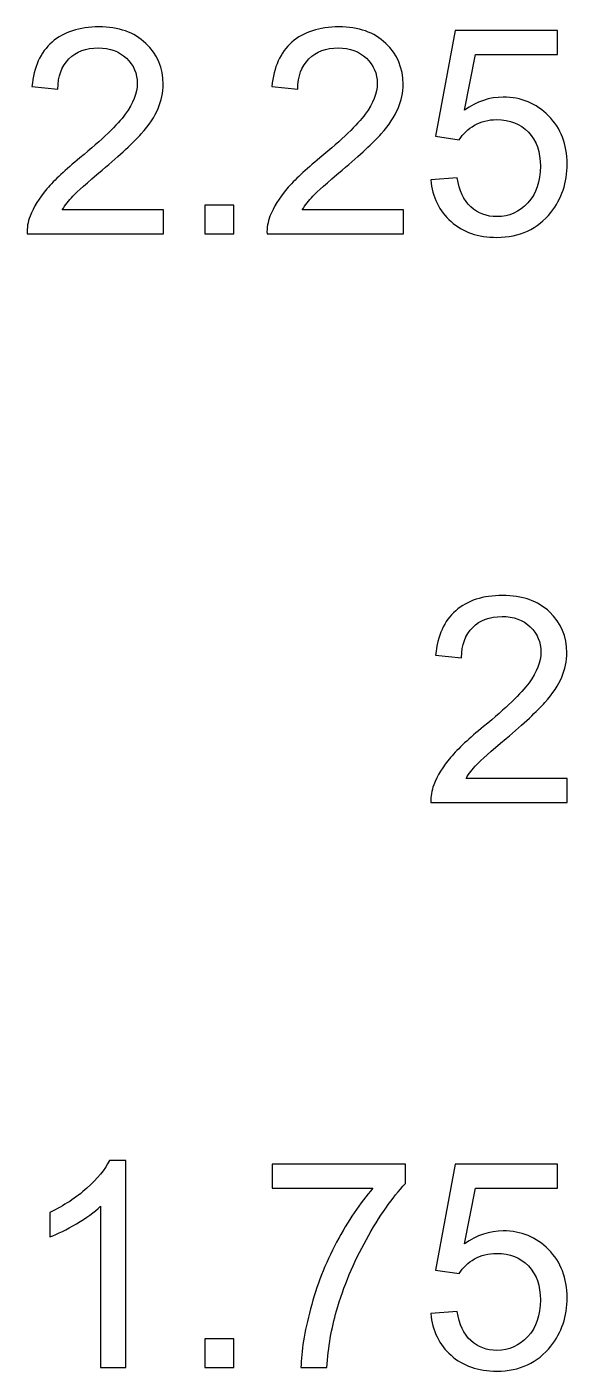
# Model space of a CAD drawing. Header units: millimetres. Extents: x -489 to 489, y -241 to 468.
# Drawn here: x -417.4 to -393.5, y 310.7 to 370 of the extents above; entities that cross this region are included whole.
import ezdxf

# ---------------------------------------------------------------- set-up
doc = ezdxf.new("R2010")
doc.units = ezdxf.units.MM
doc.header["$MEASUREMENT"] = 0
doc.layers.add('Layer 1', color=7, linetype='Continuous')

msp = doc.modelspace()

# ---------------------------------------------------------------- linework, layer by layer
at = {"layer": 'Layer 1', "color": 250}
for points, knots in [([(-411.3256, 361.9003), (-411.3256, 361.9003), (-411.3256, 360.8335), (-411.3256, 360.8335), (-411.3256, 360.8335), (-411.3256, 360.8335), (-417.3454, 360.8335), (-417.3454, 360.8335), (-417.3454, 360.8335), (-417.3539, 361.1023), (-417.3094, 361.3606), (-417.2142, 361.6103), (-417.2142, 361.6103), (-417.0596, 362.0188), (-416.812, 362.4231), (-416.4712, 362.8189), (-416.4712, 362.8189), (-416.1304, 363.2148), (-415.6436, 363.672), (-415.0107, 364.1905), (-415.0107, 364.1905), (-414.0265, 365.0012), (-413.3576, 365.6426), (-413.0083, 366.1167), (-413.0083, 366.1167), (-412.657, 366.5908), (-412.4813, 367.0396), (-412.4813, 367.4629), (-412.4813, 367.4629), (-412.4813, 367.9053), (-412.64, 368.2778), (-412.9575, 368.5826), (-412.9575, 368.5826), (-413.275, 368.8853), (-413.6899, 369.0377), (-414.2, 369.0377), (-414.2, 369.0377), (-414.7398, 369.0377), (-415.1716, 368.8768), (-415.4954, 368.5551), (-415.4954, 368.5551), (-415.8193, 368.2355), (-415.9823, 367.791), (-415.9865, 367.2216), (-415.9865, 367.2216), (-415.9865, 367.2216), (-417.1295, 367.3359), (-417.1295, 367.3359), (-417.1295, 367.3359), (-417.0512, 368.191), (-416.7548, 368.843), (-416.2426, 369.2917), (-416.2426, 369.2917), (-415.7283, 369.7404), (-415.0403, 369.9648), (-414.1746, 369.9648), (-414.1746, 369.9648), (-413.3026, 369.9648), (-412.6104, 369.7235), (-412.1024, 369.2388), (-412.1024, 369.2388), (-411.5923, 368.7541), (-411.3383, 368.1529), (-411.3383, 367.4375), (-411.3383, 367.4375), (-411.3383, 367.0734), (-411.4124, 366.7157), (-411.5627, 366.3644), (-411.5627, 366.3644), (-411.7108, 366.0109), (-411.9585, 365.6405), (-412.3035, 365.251), (-412.3035, 365.251), (-412.6506, 364.8636), (-413.2242, 364.3281), (-414.0243, 363.6508), (-414.0243, 363.6508), (-414.6953, 363.0878), (-415.1271, 362.7068), (-415.3176, 362.5057), (-415.3176, 362.5057), (-415.5081, 362.3046), (-415.6648, 362.1035), (-415.7896, 361.9003), (-415.7896, 361.9003), (-415.7896, 361.9003), (-411.3256, 361.9003), (-411.3256, 361.9003)], [0, 0, 0, 0, 0.0434783, 0.0434783, 0.0434783, 0.0434783, 0.0869565, 0.0869565, 0.0869565, 0.0869565, 0.1304348, 0.1304348, 0.1304348, 0.1304348, 0.173913, 0.173913, 0.173913, 0.173913, 0.2173913, 0.2173913, 0.2173913, 0.2173913, 0.2608696, 0.2608696, 0.2608696, 0.2608696, 0.3043478, 0.3043478, 0.3043478, 0.3043478, 0.3478261, 0.3478261, 0.3478261, 0.3478261, 0.3913043, 0.3913043, 0.3913043, 0.3913043, 0.4347826, 0.4347826, 0.4347826, 0.4347826, 0.4782609, 0.4782609, 0.4782609, 0.4782609, 0.5217391, 0.5217391, 0.5217391, 0.5217391, 0.5652174, 0.5652174, 0.5652174, 0.5652174, 0.6086957, 0.6086957, 0.6086957, 0.6086957, 0.6521739, 0.6521739, 0.6521739, 0.6521739, 0.6956522, 0.6956522, 0.6956522, 0.6956522, 0.7391304, 0.7391304, 0.7391304, 0.7391304, 0.7826087, 0.7826087, 0.7826087, 0.7826087, 0.826087, 0.826087, 0.826087, 0.826087, 0.8695652, 0.8695652, 0.8695652, 0.8695652, 0.9130435, 0.9130435, 0.9130435, 0.9130435, 1, 1, 1, 1]), ([(-400.7338, 361.9003), (-400.7338, 361.9003), (-400.7338, 360.8335), (-400.7338, 360.8335), (-400.7338, 360.8335), (-400.7338, 360.8335), (-406.7536, 360.8335), (-406.7536, 360.8335), (-406.7536, 360.8335), (-406.7621, 361.1023), (-406.7176, 361.3606), (-406.6224, 361.6103), (-406.6224, 361.6103), (-406.4678, 362.0188), (-406.2202, 362.4231), (-405.8794, 362.8189), (-405.8794, 362.8189), (-405.5386, 363.2148), (-405.0518, 363.672), (-404.4189, 364.1905), (-404.4189, 364.1905), (-403.4347, 365.0012), (-402.7658, 365.6426), (-402.4165, 366.1167), (-402.4165, 366.1167), (-402.0652, 366.5908), (-401.8895, 367.0396), (-401.8895, 367.4629), (-401.8895, 367.4629), (-401.8895, 367.9053), (-402.0482, 368.2778), (-402.3657, 368.5826), (-402.3657, 368.5826), (-402.6832, 368.8853), (-403.0981, 369.0377), (-403.6082, 369.0377), (-403.6082, 369.0377), (-404.148, 369.0377), (-404.5798, 368.8768), (-404.9036, 368.5551), (-404.9036, 368.5551), (-405.2275, 368.2355), (-405.3905, 367.791), (-405.3947, 367.2216), (-405.3947, 367.2216), (-405.3947, 367.2216), (-406.5377, 367.3359), (-406.5377, 367.3359), (-406.5377, 367.3359), (-406.4594, 368.191), (-406.163, 368.843), (-405.6508, 369.2917), (-405.6508, 369.2917), (-405.1365, 369.7404), (-404.4485, 369.9648), (-403.5828, 369.9648), (-403.5828, 369.9648), (-402.7108, 369.9648), (-402.0186, 369.7235), (-401.5106, 369.2388), (-401.5106, 369.2388), (-401.0005, 368.7541), (-400.7465, 368.1529), (-400.7465, 367.4375), (-400.7465, 367.4375), (-400.7465, 367.0734), (-400.8206, 366.7157), (-400.9709, 366.3644), (-400.9709, 366.3644), (-401.119, 366.0109), (-401.3667, 365.6405), (-401.7117, 365.251), (-401.7117, 365.251), (-402.0588, 364.8636), (-402.6324, 364.3281), (-403.4325, 363.6508), (-403.4325, 363.6508), (-404.1035, 363.0878), (-404.5353, 362.7068), (-404.7258, 362.5057), (-404.7258, 362.5057), (-404.9163, 362.3046), (-405.073, 362.1035), (-405.1978, 361.9003), (-405.1978, 361.9003), (-405.1978, 361.9003), (-400.7338, 361.9003), (-400.7338, 361.9003)], [0, 0, 0, 0, 0.0434783, 0.0434783, 0.0434783, 0.0434783, 0.0869565, 0.0869565, 0.0869565, 0.0869565, 0.1304348, 0.1304348, 0.1304348, 0.1304348, 0.173913, 0.173913, 0.173913, 0.173913, 0.2173913, 0.2173913, 0.2173913, 0.2173913, 0.2608696, 0.2608696, 0.2608696, 0.2608696, 0.3043478, 0.3043478, 0.3043478, 0.3043478, 0.3478261, 0.3478261, 0.3478261, 0.3478261, 0.3913043, 0.3913043, 0.3913043, 0.3913043, 0.4347826, 0.4347826, 0.4347826, 0.4347826, 0.4782609, 0.4782609, 0.4782609, 0.4782609, 0.5217391, 0.5217391, 0.5217391, 0.5217391, 0.5652174, 0.5652174, 0.5652174, 0.5652174, 0.6086957, 0.6086957, 0.6086957, 0.6086957, 0.6521739, 0.6521739, 0.6521739, 0.6521739, 0.6956522, 0.6956522, 0.6956522, 0.6956522, 0.7391304, 0.7391304, 0.7391304, 0.7391304, 0.7826087, 0.7826087, 0.7826087, 0.7826087, 0.826087, 0.826087, 0.826087, 0.826087, 0.8695652, 0.8695652, 0.8695652, 0.8695652, 0.9130435, 0.9130435, 0.9130435, 0.9130435, 1, 1, 1, 1]), ([(-399.5252, 363.2211), (-399.5252, 363.2211), (-398.3568, 363.31), (-398.3568, 363.31), (-398.3568, 363.31), (-398.27, 362.7406), (-398.0689, 362.3131), (-397.7557, 362.0252), (-397.7557, 362.0252), (-397.4424, 361.7394), (-397.0593, 361.5955), (-396.6084, 361.5955), (-396.6084, 361.5955), (-396.0644, 361.5955), (-395.6094, 361.7987), (-395.2389, 362.203), (-395.2389, 362.203), (-394.8706, 362.6094), (-394.6865, 363.147), (-394.6865, 363.8159), (-394.6865, 363.8159), (-394.6865, 364.453), (-394.8622, 364.9547), (-395.2157, 365.323), (-395.2157, 365.323), (-395.5691, 365.6913), (-396.0369, 365.8754), (-396.619, 365.8754), (-396.619, 365.8754), (-396.981, 365.8754), (-397.3048, 365.7929), (-397.5927, 365.6278), (-397.5927, 365.6278), (-397.8784, 365.4627), (-398.1028, 365.2489), (-398.2679, 364.9864), (-398.2679, 364.9864), (-398.2679, 364.9864), (-399.322, 365.1388), (-399.322, 365.1388), (-399.322, 365.1388), (-399.322, 365.1388), (-398.4457, 369.8124), (-398.4457, 369.8124), (-398.4457, 369.8124), (-398.4457, 369.8124), (-393.9372, 369.8124), (-393.9372, 369.8124), (-393.9372, 369.8124), (-393.9372, 369.8124), (-393.9372, 368.7456), (-393.9372, 368.7456), (-393.9372, 368.7456), (-393.9372, 368.7456), (-397.5546, 368.7456), (-397.5546, 368.7456), (-397.5546, 368.7456), (-397.5546, 368.7456), (-398.0393, 366.2924), (-398.0393, 366.2924), (-398.0393, 366.2924), (-397.4953, 366.6755), (-396.9238, 366.866), (-396.3269, 366.866), (-396.3269, 366.866), (-395.5353, 366.866), (-394.8664, 366.5908), (-394.3224, 366.0405), (-394.3224, 366.0405), (-393.7784, 365.4902), (-393.5054, 364.7832), (-393.5054, 363.9196), (-393.5054, 363.9196), (-393.5054, 363.0962), (-393.7446, 362.385), (-394.2229, 361.786), (-394.2229, 361.786), (-394.805, 361.0494), (-395.6009, 360.6811), (-396.6084, 360.6811), (-396.6084, 360.6811), (-397.4339, 360.6811), (-398.107, 360.9139), (-398.6298, 361.3775), (-398.6298, 361.3775), (-399.1527, 361.841), (-399.4511, 362.4549), (-399.5252, 363.2211)], [0, 0, 0, 0, 0.0434783, 0.0434783, 0.0434783, 0.0434783, 0.0869565, 0.0869565, 0.0869565, 0.0869565, 0.1304348, 0.1304348, 0.1304348, 0.1304348, 0.173913, 0.173913, 0.173913, 0.173913, 0.2173913, 0.2173913, 0.2173913, 0.2173913, 0.2608696, 0.2608696, 0.2608696, 0.2608696, 0.3043478, 0.3043478, 0.3043478, 0.3043478, 0.3478261, 0.3478261, 0.3478261, 0.3478261, 0.3913043, 0.3913043, 0.3913043, 0.3913043, 0.4347826, 0.4347826, 0.4347826, 0.4347826, 0.4782609, 0.4782609, 0.4782609, 0.4782609, 0.5217391, 0.5217391, 0.5217391, 0.5217391, 0.5652174, 0.5652174, 0.5652174, 0.5652174, 0.6086957, 0.6086957, 0.6086957, 0.6086957, 0.6521739, 0.6521739, 0.6521739, 0.6521739, 0.6956522, 0.6956522, 0.6956522, 0.6956522, 0.7391304, 0.7391304, 0.7391304, 0.7391304, 0.7826087, 0.7826087, 0.7826087, 0.7826087, 0.826087, 0.826087, 0.826087, 0.826087, 0.8695652, 0.8695652, 0.8695652, 0.8695652, 0.9130435, 0.9130435, 0.9130435, 0.9130435, 1, 1, 1, 1]), ([(-409.4947, 360.8335), (-409.4947, 360.8335), (-409.4947, 362.1035), (-409.4947, 362.1035), (-409.4947, 362.1035), (-409.4947, 362.1035), (-408.2247, 362.1035), (-408.2247, 362.1035), (-408.2247, 362.1035), (-408.2247, 362.1035), (-408.2247, 360.8335), (-408.2247, 360.8335), (-408.2247, 360.8335), (-408.2247, 360.8335), (-409.4947, 360.8335), (-409.4947, 360.8335)], [0, 0, 0, 0, 0.2, 0.2, 0.2, 0.2, 0.4, 0.4, 0.4, 0.4, 0.6, 0.6, 0.6, 0.6, 1, 1, 1, 1]), ([(-393.5054, 336.8241), (-393.5054, 336.8241), (-393.5054, 335.7573), (-393.5054, 335.7573), (-393.5054, 335.7573), (-393.5054, 335.7573), (-399.5252, 335.7573), (-399.5252, 335.7573), (-399.5252, 335.7573), (-399.5337, 336.0261), (-399.4892, 336.2844), (-399.394, 336.5341), (-399.394, 336.5341), (-399.2394, 336.9426), (-398.9918, 337.3469), (-398.651, 337.7427), (-398.651, 337.7427), (-398.3102, 338.1386), (-397.8234, 338.5958), (-397.1905, 339.1143), (-397.1905, 339.1143), (-396.2063, 339.925), (-395.5374, 340.5664), (-395.1881, 341.0405), (-395.1881, 341.0405), (-394.8368, 341.5146), (-394.6611, 341.9634), (-394.6611, 342.3867), (-394.6611, 342.3867), (-394.6611, 342.8291), (-394.8198, 343.2016), (-395.1373, 343.5064), (-395.1373, 343.5064), (-395.4548, 343.8091), (-395.8697, 343.9615), (-396.3798, 343.9615), (-396.3798, 343.9615), (-396.9196, 343.9615), (-397.3514, 343.8006), (-397.6752, 343.4789), (-397.6752, 343.4789), (-397.9991, 343.1593), (-398.1621, 342.7148), (-398.1663, 342.1454), (-398.1663, 342.1454), (-398.1663, 342.1454), (-399.3093, 342.2597), (-399.3093, 342.2597), (-399.3093, 342.2597), (-399.231, 343.1148), (-398.9346, 343.7668), (-398.4224, 344.2155), (-398.4224, 344.2155), (-397.9081, 344.6642), (-397.2201, 344.8886), (-396.3544, 344.8886), (-396.3544, 344.8886), (-395.4824, 344.8886), (-394.7902, 344.6473), (-394.2822, 344.1626), (-394.2822, 344.1626), (-393.7721, 343.6779), (-393.5181, 343.0767), (-393.5181, 342.3613), (-393.5181, 342.3613), (-393.5181, 341.9972), (-393.5922, 341.6395), (-393.7425, 341.2882), (-393.7425, 341.2882), (-393.8906, 340.9347), (-394.1383, 340.5643), (-394.4833, 340.1748), (-394.4833, 340.1748), (-394.8304, 339.7874), (-395.404, 339.2519), (-396.2041, 338.5746), (-396.2041, 338.5746), (-396.8751, 338.0116), (-397.3069, 337.6306), (-397.4974, 337.4295), (-397.4974, 337.4295), (-397.6879, 337.2284), (-397.8446, 337.0273), (-397.9694, 336.8241), (-397.9694, 336.8241), (-397.9694, 336.8241), (-393.5054, 336.8241), (-393.5054, 336.8241)], [0, 0, 0, 0, 0.0434783, 0.0434783, 0.0434783, 0.0434783, 0.0869565, 0.0869565, 0.0869565, 0.0869565, 0.1304348, 0.1304348, 0.1304348, 0.1304348, 0.173913, 0.173913, 0.173913, 0.173913, 0.2173913, 0.2173913, 0.2173913, 0.2173913, 0.2608696, 0.2608696, 0.2608696, 0.2608696, 0.3043478, 0.3043478, 0.3043478, 0.3043478, 0.3478261, 0.3478261, 0.3478261, 0.3478261, 0.3913043, 0.3913043, 0.3913043, 0.3913043, 0.4347826, 0.4347826, 0.4347826, 0.4347826, 0.4782609, 0.4782609, 0.4782609, 0.4782609, 0.5217391, 0.5217391, 0.5217391, 0.5217391, 0.5652174, 0.5652174, 0.5652174, 0.5652174, 0.6086957, 0.6086957, 0.6086957, 0.6086957, 0.6521739, 0.6521739, 0.6521739, 0.6521739, 0.6956522, 0.6956522, 0.6956522, 0.6956522, 0.7391304, 0.7391304, 0.7391304, 0.7391304, 0.7826087, 0.7826087, 0.7826087, 0.7826087, 0.826087, 0.826087, 0.826087, 0.826087, 0.8695652, 0.8695652, 0.8695652, 0.8695652, 0.9130435, 0.9130435, 0.9130435, 0.9130435, 1, 1, 1, 1]), ([(-412.9893, 310.8335), (-412.9893, 310.8335), (-414.1069, 310.8335), (-414.1069, 310.8335), (-414.1069, 310.8335), (-414.1069, 310.8335), (-414.1069, 317.9497), (-414.1069, 317.9497), (-414.1069, 317.9497), (-414.3757, 317.6915), (-414.7292, 317.4354), (-415.1652, 317.1793), (-415.1652, 317.1793), (-415.6013, 316.9232), (-415.995, 316.7305), (-416.3421, 316.6035), (-416.3421, 316.6035), (-416.3421, 316.6035), (-416.3421, 317.683), (-416.3421, 317.683), (-416.3421, 317.683), (-415.7177, 317.9751), (-415.1716, 318.3307), (-414.7038, 318.7498), (-414.7038, 318.7498), (-414.236, 319.1668), (-413.9037, 319.5711), (-413.709, 319.9648), (-413.709, 319.9648), (-413.709, 319.9648), (-412.9893, 319.9648), (-412.9893, 319.9648), (-412.9893, 319.9648), (-412.9893, 319.9648), (-412.9893, 310.8335), (-412.9893, 310.8335)], [0, 0, 0, 0, 0.1, 0.1, 0.1, 0.1, 0.2, 0.2, 0.2, 0.2, 0.3, 0.3, 0.3, 0.3, 0.4, 0.4, 0.4, 0.4, 0.5, 0.5, 0.5, 0.5, 0.6, 0.6, 0.6, 0.6, 0.7, 0.7, 0.7, 0.7, 0.8, 0.8, 0.8, 0.8, 1, 1, 1, 1]), ([(-406.525, 318.7456), (-406.525, 318.7456), (-406.525, 319.8124), (-406.525, 319.8124), (-406.525, 319.8124), (-406.525, 319.8124), (-400.6449, 319.8124), (-400.6449, 319.8124), (-400.6449, 319.8124), (-400.6449, 319.8124), (-400.6449, 318.9488), (-400.6449, 318.9488), (-400.6449, 318.9488), (-401.2227, 318.3329), (-401.7985, 317.5137), (-402.3657, 316.4914), (-402.3657, 316.4914), (-402.9351, 315.469), (-403.3733, 314.417), (-403.6844, 313.3354), (-403.6844, 313.3354), (-403.9067, 312.5755), (-404.0506, 311.7394), (-404.112, 310.8335), (-404.112, 310.8335), (-404.112, 310.8335), (-405.255, 310.8335), (-405.255, 310.8335), (-405.255, 310.8335), (-405.2423, 311.5489), (-405.1026, 312.4147), (-404.8338, 313.4285), (-404.8338, 313.4285), (-404.565, 314.4445), (-404.1818, 315.4224), (-403.6802, 316.3644), (-403.6802, 316.3644), (-403.1785, 317.3063), (-402.6451, 318.1), (-402.08, 318.7456), (-402.08, 318.7456), (-402.08, 318.7456), (-406.525, 318.7456), (-406.525, 318.7456)], [0, 0, 0, 0, 0.0833333, 0.0833333, 0.0833333, 0.0833333, 0.1666667, 0.1666667, 0.1666667, 0.1666667, 0.25, 0.25, 0.25, 0.25, 0.3333333, 0.3333333, 0.3333333, 0.3333333, 0.4166667, 0.4166667, 0.4166667, 0.4166667, 0.5, 0.5, 0.5, 0.5, 0.5833333, 0.5833333, 0.5833333, 0.5833333, 0.6666667, 0.6666667, 0.6666667, 0.6666667, 0.75, 0.75, 0.75, 0.75, 0.8333333, 0.8333333, 0.8333333, 0.8333333, 1, 1, 1, 1]), ([(-399.5252, 313.2211), (-399.5252, 313.2211), (-398.3568, 313.31), (-398.3568, 313.31), (-398.3568, 313.31), (-398.27, 312.7406), (-398.0689, 312.3131), (-397.7557, 312.0252), (-397.7557, 312.0252), (-397.4424, 311.7394), (-397.0593, 311.5955), (-396.6084, 311.5955), (-396.6084, 311.5955), (-396.0644, 311.5955), (-395.6094, 311.7987), (-395.2389, 312.203), (-395.2389, 312.203), (-394.8706, 312.6094), (-394.6865, 313.147), (-394.6865, 313.8159), (-394.6865, 313.8159), (-394.6865, 314.453), (-394.8622, 314.9547), (-395.2157, 315.323), (-395.2157, 315.323), (-395.5691, 315.6913), (-396.0369, 315.8754), (-396.619, 315.8754), (-396.619, 315.8754), (-396.981, 315.8754), (-397.3048, 315.7929), (-397.5927, 315.6278), (-397.5927, 315.6278), (-397.8784, 315.4627), (-398.1028, 315.2489), (-398.2679, 314.9864), (-398.2679, 314.9864), (-398.2679, 314.9864), (-399.322, 315.1388), (-399.322, 315.1388), (-399.322, 315.1388), (-399.322, 315.1388), (-398.4457, 319.8124), (-398.4457, 319.8124), (-398.4457, 319.8124), (-398.4457, 319.8124), (-393.9372, 319.8124), (-393.9372, 319.8124), (-393.9372, 319.8124), (-393.9372, 319.8124), (-393.9372, 318.7456), (-393.9372, 318.7456), (-393.9372, 318.7456), (-393.9372, 318.7456), (-397.5546, 318.7456), (-397.5546, 318.7456), (-397.5546, 318.7456), (-397.5546, 318.7456), (-398.0393, 316.2924), (-398.0393, 316.2924), (-398.0393, 316.2924), (-397.4953, 316.6755), (-396.9238, 316.866), (-396.3269, 316.866), (-396.3269, 316.866), (-395.5353, 316.866), (-394.8664, 316.5908), (-394.3224, 316.0405), (-394.3224, 316.0405), (-393.7784, 315.4902), (-393.5054, 314.7832), (-393.5054, 313.9196), (-393.5054, 313.9196), (-393.5054, 313.0962), (-393.7446, 312.385), (-394.2229, 311.786), (-394.2229, 311.786), (-394.805, 311.0494), (-395.6009, 310.6811), (-396.6084, 310.6811), (-396.6084, 310.6811), (-397.4339, 310.6811), (-398.107, 310.9139), (-398.6298, 311.3775), (-398.6298, 311.3775), (-399.1527, 311.841), (-399.4511, 312.4549), (-399.5252, 313.2211)], [0, 0, 0, 0, 0.0434783, 0.0434783, 0.0434783, 0.0434783, 0.0869565, 0.0869565, 0.0869565, 0.0869565, 0.1304348, 0.1304348, 0.1304348, 0.1304348, 0.173913, 0.173913, 0.173913, 0.173913, 0.2173913, 0.2173913, 0.2173913, 0.2173913, 0.2608696, 0.2608696, 0.2608696, 0.2608696, 0.3043478, 0.3043478, 0.3043478, 0.3043478, 0.3478261, 0.3478261, 0.3478261, 0.3478261, 0.3913043, 0.3913043, 0.3913043, 0.3913043, 0.4347826, 0.4347826, 0.4347826, 0.4347826, 0.4782609, 0.4782609, 0.4782609, 0.4782609, 0.5217391, 0.5217391, 0.5217391, 0.5217391, 0.5652174, 0.5652174, 0.5652174, 0.5652174, 0.6086957, 0.6086957, 0.6086957, 0.6086957, 0.6521739, 0.6521739, 0.6521739, 0.6521739, 0.6956522, 0.6956522, 0.6956522, 0.6956522, 0.7391304, 0.7391304, 0.7391304, 0.7391304, 0.7826087, 0.7826087, 0.7826087, 0.7826087, 0.826087, 0.826087, 0.826087, 0.826087, 0.8695652, 0.8695652, 0.8695652, 0.8695652, 0.9130435, 0.9130435, 0.9130435, 0.9130435, 1, 1, 1, 1]), ([(-409.4947, 310.8335), (-409.4947, 310.8335), (-409.4947, 312.1035), (-409.4947, 312.1035), (-409.4947, 312.1035), (-409.4947, 312.1035), (-408.2247, 312.1035), (-408.2247, 312.1035), (-408.2247, 312.1035), (-408.2247, 312.1035), (-408.2247, 310.8335), (-408.2247, 310.8335), (-408.2247, 310.8335), (-408.2247, 310.8335), (-409.4947, 310.8335), (-409.4947, 310.8335)], [0, 0, 0, 0, 0.2, 0.2, 0.2, 0.2, 0.4, 0.4, 0.4, 0.4, 0.6, 0.6, 0.6, 0.6, 1, 1, 1, 1])]:
    msp.add_open_spline(points, degree=3, knots=knots, dxfattribs=at)
at = {"layer": 'Layer 1', "color": 250, "lineweight": 9}
for points, knots in [([(-411.3256, 361.9003), (-411.3256, 361.9003), (-411.3256, 360.8335), (-411.3256, 360.8335), (-411.3256, 360.8335), (-411.3256, 360.8335), (-417.3454, 360.8335), (-417.3454, 360.8335), (-417.3454, 360.8335), (-417.3539, 361.1023), (-417.3094, 361.3606), (-417.2142, 361.6103), (-417.2142, 361.6103), (-417.0596, 362.0188), (-416.812, 362.4231), (-416.4712, 362.8189), (-416.4712, 362.8189), (-416.1304, 363.2148), (-415.6436, 363.672), (-415.0107, 364.1905), (-415.0107, 364.1905), (-414.0265, 365.0012), (-413.3576, 365.6426), (-413.0083, 366.1167), (-413.0083, 366.1167), (-412.657, 366.5908), (-412.4813, 367.0396), (-412.4813, 367.4629), (-412.4813, 367.4629), (-412.4813, 367.9053), (-412.64, 368.2778), (-412.9575, 368.5826), (-412.9575, 368.5826), (-413.275, 368.8853), (-413.6899, 369.0377), (-414.2, 369.0377), (-414.2, 369.0377), (-414.7398, 369.0377), (-415.1716, 368.8768), (-415.4954, 368.5551), (-415.4954, 368.5551), (-415.8193, 368.2355), (-415.9823, 367.791), (-415.9865, 367.2216), (-415.9865, 367.2216), (-415.9865, 367.2216), (-417.1295, 367.3359), (-417.1295, 367.3359), (-417.1295, 367.3359), (-417.0512, 368.191), (-416.7548, 368.843), (-416.2426, 369.2917), (-416.2426, 369.2917), (-415.7283, 369.7404), (-415.0403, 369.9648), (-414.1746, 369.9648), (-414.1746, 369.9648), (-413.3026, 369.9648), (-412.6104, 369.7235), (-412.1024, 369.2388), (-412.1024, 369.2388), (-411.5923, 368.7541), (-411.3383, 368.1529), (-411.3383, 367.4375), (-411.3383, 367.4375), (-411.3383, 367.0734), (-411.4124, 366.7157), (-411.5627, 366.3644), (-411.5627, 366.3644), (-411.7108, 366.0109), (-411.9585, 365.6405), (-412.3035, 365.251), (-412.3035, 365.251), (-412.6506, 364.8636), (-413.2242, 364.3281), (-414.0243, 363.6508), (-414.0243, 363.6508), (-414.6953, 363.0878), (-415.1271, 362.7068), (-415.3176, 362.5057), (-415.3176, 362.5057), (-415.5081, 362.3046), (-415.6648, 362.1035), (-415.7896, 361.9003), (-415.7896, 361.9003), (-415.7896, 361.9003), (-411.3256, 361.9003), (-411.3256, 361.9003)], [0, 0, 0, 0, 0.0434783, 0.0434783, 0.0434783, 0.0434783, 0.0869565, 0.0869565, 0.0869565, 0.0869565, 0.1304348, 0.1304348, 0.1304348, 0.1304348, 0.173913, 0.173913, 0.173913, 0.173913, 0.2173913, 0.2173913, 0.2173913, 0.2173913, 0.2608696, 0.2608696, 0.2608696, 0.2608696, 0.3043478, 0.3043478, 0.3043478, 0.3043478, 0.3478261, 0.3478261, 0.3478261, 0.3478261, 0.3913043, 0.3913043, 0.3913043, 0.3913043, 0.4347826, 0.4347826, 0.4347826, 0.4347826, 0.4782609, 0.4782609, 0.4782609, 0.4782609, 0.5217391, 0.5217391, 0.5217391, 0.5217391, 0.5652174, 0.5652174, 0.5652174, 0.5652174, 0.6086957, 0.6086957, 0.6086957, 0.6086957, 0.6521739, 0.6521739, 0.6521739, 0.6521739, 0.6956522, 0.6956522, 0.6956522, 0.6956522, 0.7391304, 0.7391304, 0.7391304, 0.7391304, 0.7826087, 0.7826087, 0.7826087, 0.7826087, 0.826087, 0.826087, 0.826087, 0.826087, 0.8695652, 0.8695652, 0.8695652, 0.8695652, 0.9130435, 0.9130435, 0.9130435, 0.9130435, 1, 1, 1, 1]), ([(-400.7338, 361.9003), (-400.7338, 361.9003), (-400.7338, 360.8335), (-400.7338, 360.8335), (-400.7338, 360.8335), (-400.7338, 360.8335), (-406.7536, 360.8335), (-406.7536, 360.8335), (-406.7536, 360.8335), (-406.7621, 361.1023), (-406.7176, 361.3606), (-406.6224, 361.6103), (-406.6224, 361.6103), (-406.4678, 362.0188), (-406.2202, 362.4231), (-405.8794, 362.8189), (-405.8794, 362.8189), (-405.5386, 363.2148), (-405.0518, 363.672), (-404.4189, 364.1905), (-404.4189, 364.1905), (-403.4347, 365.0012), (-402.7658, 365.6426), (-402.4165, 366.1167), (-402.4165, 366.1167), (-402.0652, 366.5908), (-401.8895, 367.0396), (-401.8895, 367.4629), (-401.8895, 367.4629), (-401.8895, 367.9053), (-402.0482, 368.2778), (-402.3657, 368.5826), (-402.3657, 368.5826), (-402.6832, 368.8853), (-403.0981, 369.0377), (-403.6082, 369.0377), (-403.6082, 369.0377), (-404.148, 369.0377), (-404.5798, 368.8768), (-404.9036, 368.5551), (-404.9036, 368.5551), (-405.2275, 368.2355), (-405.3905, 367.791), (-405.3947, 367.2216), (-405.3947, 367.2216), (-405.3947, 367.2216), (-406.5377, 367.3359), (-406.5377, 367.3359), (-406.5377, 367.3359), (-406.4594, 368.191), (-406.163, 368.843), (-405.6508, 369.2917), (-405.6508, 369.2917), (-405.1365, 369.7404), (-404.4485, 369.9648), (-403.5828, 369.9648), (-403.5828, 369.9648), (-402.7108, 369.9648), (-402.0186, 369.7235), (-401.5106, 369.2388), (-401.5106, 369.2388), (-401.0005, 368.7541), (-400.7465, 368.1529), (-400.7465, 367.4375), (-400.7465, 367.4375), (-400.7465, 367.0734), (-400.8206, 366.7157), (-400.9709, 366.3644), (-400.9709, 366.3644), (-401.119, 366.0109), (-401.3667, 365.6405), (-401.7117, 365.251), (-401.7117, 365.251), (-402.0588, 364.8636), (-402.6324, 364.3281), (-403.4325, 363.6508), (-403.4325, 363.6508), (-404.1035, 363.0878), (-404.5353, 362.7068), (-404.7258, 362.5057), (-404.7258, 362.5057), (-404.9163, 362.3046), (-405.073, 362.1035), (-405.1978, 361.9003), (-405.1978, 361.9003), (-405.1978, 361.9003), (-400.7338, 361.9003), (-400.7338, 361.9003)], [0, 0, 0, 0, 0.0434783, 0.0434783, 0.0434783, 0.0434783, 0.0869565, 0.0869565, 0.0869565, 0.0869565, 0.1304348, 0.1304348, 0.1304348, 0.1304348, 0.173913, 0.173913, 0.173913, 0.173913, 0.2173913, 0.2173913, 0.2173913, 0.2173913, 0.2608696, 0.2608696, 0.2608696, 0.2608696, 0.3043478, 0.3043478, 0.3043478, 0.3043478, 0.3478261, 0.3478261, 0.3478261, 0.3478261, 0.3913043, 0.3913043, 0.3913043, 0.3913043, 0.4347826, 0.4347826, 0.4347826, 0.4347826, 0.4782609, 0.4782609, 0.4782609, 0.4782609, 0.5217391, 0.5217391, 0.5217391, 0.5217391, 0.5652174, 0.5652174, 0.5652174, 0.5652174, 0.6086957, 0.6086957, 0.6086957, 0.6086957, 0.6521739, 0.6521739, 0.6521739, 0.6521739, 0.6956522, 0.6956522, 0.6956522, 0.6956522, 0.7391304, 0.7391304, 0.7391304, 0.7391304, 0.7826087, 0.7826087, 0.7826087, 0.7826087, 0.826087, 0.826087, 0.826087, 0.826087, 0.8695652, 0.8695652, 0.8695652, 0.8695652, 0.9130435, 0.9130435, 0.9130435, 0.9130435, 1, 1, 1, 1]), ([(-399.5252, 363.2211), (-399.5252, 363.2211), (-398.3568, 363.31), (-398.3568, 363.31), (-398.3568, 363.31), (-398.27, 362.7406), (-398.0689, 362.3131), (-397.7557, 362.0252), (-397.7557, 362.0252), (-397.4424, 361.7394), (-397.0593, 361.5955), (-396.6084, 361.5955), (-396.6084, 361.5955), (-396.0644, 361.5955), (-395.6094, 361.7987), (-395.2389, 362.203), (-395.2389, 362.203), (-394.8706, 362.6094), (-394.6865, 363.147), (-394.6865, 363.8159), (-394.6865, 363.8159), (-394.6865, 364.453), (-394.8622, 364.9547), (-395.2157, 365.323), (-395.2157, 365.323), (-395.5691, 365.6913), (-396.0369, 365.8754), (-396.619, 365.8754), (-396.619, 365.8754), (-396.981, 365.8754), (-397.3048, 365.7929), (-397.5927, 365.6278), (-397.5927, 365.6278), (-397.8784, 365.4627), (-398.1028, 365.2489), (-398.2679, 364.9864), (-398.2679, 364.9864), (-398.2679, 364.9864), (-399.322, 365.1388), (-399.322, 365.1388), (-399.322, 365.1388), (-399.322, 365.1388), (-398.4457, 369.8124), (-398.4457, 369.8124), (-398.4457, 369.8124), (-398.4457, 369.8124), (-393.9372, 369.8124), (-393.9372, 369.8124), (-393.9372, 369.8124), (-393.9372, 369.8124), (-393.9372, 368.7456), (-393.9372, 368.7456), (-393.9372, 368.7456), (-393.9372, 368.7456), (-397.5546, 368.7456), (-397.5546, 368.7456), (-397.5546, 368.7456), (-397.5546, 368.7456), (-398.0393, 366.2924), (-398.0393, 366.2924), (-398.0393, 366.2924), (-397.4953, 366.6755), (-396.9238, 366.866), (-396.3269, 366.866), (-396.3269, 366.866), (-395.5353, 366.866), (-394.8664, 366.5908), (-394.3224, 366.0405), (-394.3224, 366.0405), (-393.7784, 365.4902), (-393.5054, 364.7832), (-393.5054, 363.9196), (-393.5054, 363.9196), (-393.5054, 363.0962), (-393.7446, 362.385), (-394.2229, 361.786), (-394.2229, 361.786), (-394.805, 361.0494), (-395.6009, 360.6811), (-396.6084, 360.6811), (-396.6084, 360.6811), (-397.4339, 360.6811), (-398.107, 360.9139), (-398.6298, 361.3775), (-398.6298, 361.3775), (-399.1527, 361.841), (-399.4511, 362.4549), (-399.5252, 363.2211)], [0, 0, 0, 0, 0.0434783, 0.0434783, 0.0434783, 0.0434783, 0.0869565, 0.0869565, 0.0869565, 0.0869565, 0.1304348, 0.1304348, 0.1304348, 0.1304348, 0.173913, 0.173913, 0.173913, 0.173913, 0.2173913, 0.2173913, 0.2173913, 0.2173913, 0.2608696, 0.2608696, 0.2608696, 0.2608696, 0.3043478, 0.3043478, 0.3043478, 0.3043478, 0.3478261, 0.3478261, 0.3478261, 0.3478261, 0.3913043, 0.3913043, 0.3913043, 0.3913043, 0.4347826, 0.4347826, 0.4347826, 0.4347826, 0.4782609, 0.4782609, 0.4782609, 0.4782609, 0.5217391, 0.5217391, 0.5217391, 0.5217391, 0.5652174, 0.5652174, 0.5652174, 0.5652174, 0.6086957, 0.6086957, 0.6086957, 0.6086957, 0.6521739, 0.6521739, 0.6521739, 0.6521739, 0.6956522, 0.6956522, 0.6956522, 0.6956522, 0.7391304, 0.7391304, 0.7391304, 0.7391304, 0.7826087, 0.7826087, 0.7826087, 0.7826087, 0.826087, 0.826087, 0.826087, 0.826087, 0.8695652, 0.8695652, 0.8695652, 0.8695652, 0.9130435, 0.9130435, 0.9130435, 0.9130435, 1, 1, 1, 1]), ([(-409.4947, 360.8335), (-409.4947, 360.8335), (-409.4947, 362.1035), (-409.4947, 362.1035), (-409.4947, 362.1035), (-409.4947, 362.1035), (-408.2247, 362.1035), (-408.2247, 362.1035), (-408.2247, 362.1035), (-408.2247, 362.1035), (-408.2247, 360.8335), (-408.2247, 360.8335), (-408.2247, 360.8335), (-408.2247, 360.8335), (-409.4947, 360.8335), (-409.4947, 360.8335)], [0, 0, 0, 0, 0.2, 0.2, 0.2, 0.2, 0.4, 0.4, 0.4, 0.4, 0.6, 0.6, 0.6, 0.6, 1, 1, 1, 1]), ([(-393.5054, 336.8241), (-393.5054, 336.8241), (-393.5054, 335.7573), (-393.5054, 335.7573), (-393.5054, 335.7573), (-393.5054, 335.7573), (-399.5252, 335.7573), (-399.5252, 335.7573), (-399.5252, 335.7573), (-399.5337, 336.0261), (-399.4892, 336.2844), (-399.394, 336.5341), (-399.394, 336.5341), (-399.2394, 336.9426), (-398.9918, 337.3469), (-398.651, 337.7427), (-398.651, 337.7427), (-398.3102, 338.1386), (-397.8234, 338.5958), (-397.1905, 339.1143), (-397.1905, 339.1143), (-396.2063, 339.925), (-395.5374, 340.5664), (-395.1881, 341.0405), (-395.1881, 341.0405), (-394.8368, 341.5146), (-394.6611, 341.9634), (-394.6611, 342.3867), (-394.6611, 342.3867), (-394.6611, 342.8291), (-394.8198, 343.2016), (-395.1373, 343.5064), (-395.1373, 343.5064), (-395.4548, 343.8091), (-395.8697, 343.9615), (-396.3798, 343.9615), (-396.3798, 343.9615), (-396.9196, 343.9615), (-397.3514, 343.8006), (-397.6752, 343.4789), (-397.6752, 343.4789), (-397.9991, 343.1593), (-398.1621, 342.7148), (-398.1663, 342.1454), (-398.1663, 342.1454), (-398.1663, 342.1454), (-399.3093, 342.2597), (-399.3093, 342.2597), (-399.3093, 342.2597), (-399.231, 343.1148), (-398.9346, 343.7668), (-398.4224, 344.2155), (-398.4224, 344.2155), (-397.9081, 344.6642), (-397.2201, 344.8886), (-396.3544, 344.8886), (-396.3544, 344.8886), (-395.4824, 344.8886), (-394.7902, 344.6473), (-394.2822, 344.1626), (-394.2822, 344.1626), (-393.7721, 343.6779), (-393.5181, 343.0767), (-393.5181, 342.3613), (-393.5181, 342.3613), (-393.5181, 341.9972), (-393.5922, 341.6395), (-393.7425, 341.2882), (-393.7425, 341.2882), (-393.8906, 340.9347), (-394.1383, 340.5643), (-394.4833, 340.1748), (-394.4833, 340.1748), (-394.8304, 339.7874), (-395.404, 339.2519), (-396.2041, 338.5746), (-396.2041, 338.5746), (-396.8751, 338.0116), (-397.3069, 337.6306), (-397.4974, 337.4295), (-397.4974, 337.4295), (-397.6879, 337.2284), (-397.8446, 337.0273), (-397.9694, 336.8241), (-397.9694, 336.8241), (-397.9694, 336.8241), (-393.5054, 336.8241), (-393.5054, 336.8241)], [0, 0, 0, 0, 0.0434783, 0.0434783, 0.0434783, 0.0434783, 0.0869565, 0.0869565, 0.0869565, 0.0869565, 0.1304348, 0.1304348, 0.1304348, 0.1304348, 0.173913, 0.173913, 0.173913, 0.173913, 0.2173913, 0.2173913, 0.2173913, 0.2173913, 0.2608696, 0.2608696, 0.2608696, 0.2608696, 0.3043478, 0.3043478, 0.3043478, 0.3043478, 0.3478261, 0.3478261, 0.3478261, 0.3478261, 0.3913043, 0.3913043, 0.3913043, 0.3913043, 0.4347826, 0.4347826, 0.4347826, 0.4347826, 0.4782609, 0.4782609, 0.4782609, 0.4782609, 0.5217391, 0.5217391, 0.5217391, 0.5217391, 0.5652174, 0.5652174, 0.5652174, 0.5652174, 0.6086957, 0.6086957, 0.6086957, 0.6086957, 0.6521739, 0.6521739, 0.6521739, 0.6521739, 0.6956522, 0.6956522, 0.6956522, 0.6956522, 0.7391304, 0.7391304, 0.7391304, 0.7391304, 0.7826087, 0.7826087, 0.7826087, 0.7826087, 0.826087, 0.826087, 0.826087, 0.826087, 0.8695652, 0.8695652, 0.8695652, 0.8695652, 0.9130435, 0.9130435, 0.9130435, 0.9130435, 1, 1, 1, 1]), ([(-412.9893, 310.8335), (-412.9893, 310.8335), (-414.1069, 310.8335), (-414.1069, 310.8335), (-414.1069, 310.8335), (-414.1069, 310.8335), (-414.1069, 317.9497), (-414.1069, 317.9497), (-414.1069, 317.9497), (-414.3757, 317.6915), (-414.7292, 317.4354), (-415.1652, 317.1793), (-415.1652, 317.1793), (-415.6013, 316.9232), (-415.995, 316.7305), (-416.3421, 316.6035), (-416.3421, 316.6035), (-416.3421, 316.6035), (-416.3421, 317.683), (-416.3421, 317.683), (-416.3421, 317.683), (-415.7177, 317.9751), (-415.1716, 318.3307), (-414.7038, 318.7498), (-414.7038, 318.7498), (-414.236, 319.1668), (-413.9037, 319.5711), (-413.709, 319.9648), (-413.709, 319.9648), (-413.709, 319.9648), (-412.9893, 319.9648), (-412.9893, 319.9648), (-412.9893, 319.9648), (-412.9893, 319.9648), (-412.9893, 310.8335), (-412.9893, 310.8335)], [0, 0, 0, 0, 0.1, 0.1, 0.1, 0.1, 0.2, 0.2, 0.2, 0.2, 0.3, 0.3, 0.3, 0.3, 0.4, 0.4, 0.4, 0.4, 0.5, 0.5, 0.5, 0.5, 0.6, 0.6, 0.6, 0.6, 0.7, 0.7, 0.7, 0.7, 0.8, 0.8, 0.8, 0.8, 1, 1, 1, 1]), ([(-406.525, 318.7456), (-406.525, 318.7456), (-406.525, 319.8124), (-406.525, 319.8124), (-406.525, 319.8124), (-406.525, 319.8124), (-400.6449, 319.8124), (-400.6449, 319.8124), (-400.6449, 319.8124), (-400.6449, 319.8124), (-400.6449, 318.9488), (-400.6449, 318.9488), (-400.6449, 318.9488), (-401.2227, 318.3329), (-401.7985, 317.5137), (-402.3657, 316.4914), (-402.3657, 316.4914), (-402.9351, 315.469), (-403.3733, 314.417), (-403.6844, 313.3354), (-403.6844, 313.3354), (-403.9067, 312.5755), (-404.0506, 311.7394), (-404.112, 310.8335), (-404.112, 310.8335), (-404.112, 310.8335), (-405.255, 310.8335), (-405.255, 310.8335), (-405.255, 310.8335), (-405.2423, 311.5489), (-405.1026, 312.4147), (-404.8338, 313.4285), (-404.8338, 313.4285), (-404.565, 314.4445), (-404.1818, 315.4224), (-403.6802, 316.3644), (-403.6802, 316.3644), (-403.1785, 317.3063), (-402.6451, 318.1), (-402.08, 318.7456), (-402.08, 318.7456), (-402.08, 318.7456), (-406.525, 318.7456), (-406.525, 318.7456)], [0, 0, 0, 0, 0.0833333, 0.0833333, 0.0833333, 0.0833333, 0.1666667, 0.1666667, 0.1666667, 0.1666667, 0.25, 0.25, 0.25, 0.25, 0.3333333, 0.3333333, 0.3333333, 0.3333333, 0.4166667, 0.4166667, 0.4166667, 0.4166667, 0.5, 0.5, 0.5, 0.5, 0.5833333, 0.5833333, 0.5833333, 0.5833333, 0.6666667, 0.6666667, 0.6666667, 0.6666667, 0.75, 0.75, 0.75, 0.75, 0.8333333, 0.8333333, 0.8333333, 0.8333333, 1, 1, 1, 1]), ([(-399.5252, 313.2211), (-399.5252, 313.2211), (-398.3568, 313.31), (-398.3568, 313.31), (-398.3568, 313.31), (-398.27, 312.7406), (-398.0689, 312.3131), (-397.7557, 312.0252), (-397.7557, 312.0252), (-397.4424, 311.7394), (-397.0593, 311.5955), (-396.6084, 311.5955), (-396.6084, 311.5955), (-396.0644, 311.5955), (-395.6094, 311.7987), (-395.2389, 312.203), (-395.2389, 312.203), (-394.8706, 312.6094), (-394.6865, 313.147), (-394.6865, 313.8159), (-394.6865, 313.8159), (-394.6865, 314.453), (-394.8622, 314.9547), (-395.2157, 315.323), (-395.2157, 315.323), (-395.5691, 315.6913), (-396.0369, 315.8754), (-396.619, 315.8754), (-396.619, 315.8754), (-396.981, 315.8754), (-397.3048, 315.7929), (-397.5927, 315.6278), (-397.5927, 315.6278), (-397.8784, 315.4627), (-398.1028, 315.2489), (-398.2679, 314.9864), (-398.2679, 314.9864), (-398.2679, 314.9864), (-399.322, 315.1388), (-399.322, 315.1388), (-399.322, 315.1388), (-399.322, 315.1388), (-398.4457, 319.8124), (-398.4457, 319.8124), (-398.4457, 319.8124), (-398.4457, 319.8124), (-393.9372, 319.8124), (-393.9372, 319.8124), (-393.9372, 319.8124), (-393.9372, 319.8124), (-393.9372, 318.7456), (-393.9372, 318.7456), (-393.9372, 318.7456), (-393.9372, 318.7456), (-397.5546, 318.7456), (-397.5546, 318.7456), (-397.5546, 318.7456), (-397.5546, 318.7456), (-398.0393, 316.2924), (-398.0393, 316.2924), (-398.0393, 316.2924), (-397.4953, 316.6755), (-396.9238, 316.866), (-396.3269, 316.866), (-396.3269, 316.866), (-395.5353, 316.866), (-394.8664, 316.5908), (-394.3224, 316.0405), (-394.3224, 316.0405), (-393.7784, 315.4902), (-393.5054, 314.7832), (-393.5054, 313.9196), (-393.5054, 313.9196), (-393.5054, 313.0962), (-393.7446, 312.385), (-394.2229, 311.786), (-394.2229, 311.786), (-394.805, 311.0494), (-395.6009, 310.6811), (-396.6084, 310.6811), (-396.6084, 310.6811), (-397.4339, 310.6811), (-398.107, 310.9139), (-398.6298, 311.3775), (-398.6298, 311.3775), (-399.1527, 311.841), (-399.4511, 312.4549), (-399.5252, 313.2211)], [0, 0, 0, 0, 0.0434783, 0.0434783, 0.0434783, 0.0434783, 0.0869565, 0.0869565, 0.0869565, 0.0869565, 0.1304348, 0.1304348, 0.1304348, 0.1304348, 0.173913, 0.173913, 0.173913, 0.173913, 0.2173913, 0.2173913, 0.2173913, 0.2173913, 0.2608696, 0.2608696, 0.2608696, 0.2608696, 0.3043478, 0.3043478, 0.3043478, 0.3043478, 0.3478261, 0.3478261, 0.3478261, 0.3478261, 0.3913043, 0.3913043, 0.3913043, 0.3913043, 0.4347826, 0.4347826, 0.4347826, 0.4347826, 0.4782609, 0.4782609, 0.4782609, 0.4782609, 0.5217391, 0.5217391, 0.5217391, 0.5217391, 0.5652174, 0.5652174, 0.5652174, 0.5652174, 0.6086957, 0.6086957, 0.6086957, 0.6086957, 0.6521739, 0.6521739, 0.6521739, 0.6521739, 0.6956522, 0.6956522, 0.6956522, 0.6956522, 0.7391304, 0.7391304, 0.7391304, 0.7391304, 0.7826087, 0.7826087, 0.7826087, 0.7826087, 0.826087, 0.826087, 0.826087, 0.826087, 0.8695652, 0.8695652, 0.8695652, 0.8695652, 0.9130435, 0.9130435, 0.9130435, 0.9130435, 1, 1, 1, 1]), ([(-409.4947, 310.8335), (-409.4947, 310.8335), (-409.4947, 312.1035), (-409.4947, 312.1035), (-409.4947, 312.1035), (-409.4947, 312.1035), (-408.2247, 312.1035), (-408.2247, 312.1035), (-408.2247, 312.1035), (-408.2247, 312.1035), (-408.2247, 310.8335), (-408.2247, 310.8335), (-408.2247, 310.8335), (-408.2247, 310.8335), (-409.4947, 310.8335), (-409.4947, 310.8335)], [0, 0, 0, 0, 0.2, 0.2, 0.2, 0.2, 0.4, 0.4, 0.4, 0.4, 0.6, 0.6, 0.6, 0.6, 1, 1, 1, 1])]:
    msp.add_open_spline(points, degree=3, knots=knots, dxfattribs=at)

doc.saveas('drawing.dxf')
